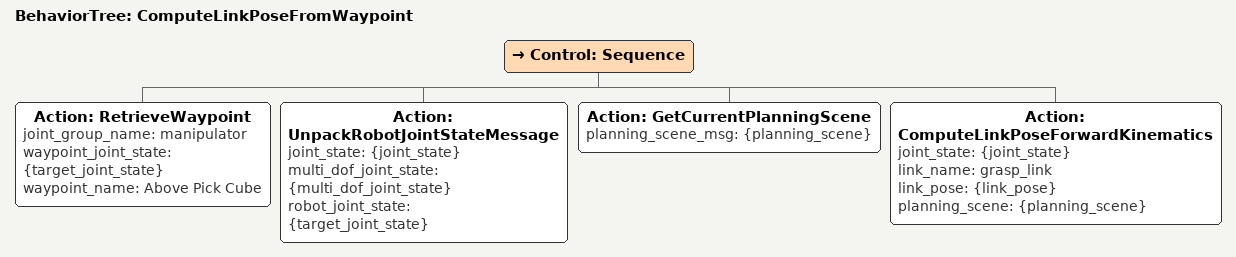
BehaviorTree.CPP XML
<?xml version="1.0" encoding="UTF-8" ?>
<root BTCPP_format="4" main_tree_to_execute="ComputeLinkPoseFromWaypoint">
  <BehaviorTree ID="ComputeLinkPoseFromWaypoint">
    <Control ID="Sequence">
      <Action
        ID="RetrieveWaypoint"
        joint_group_name="manipulator"
        waypoint_joint_state="{target_joint_state}"
        waypoint_name="Above Pick Cube"
      />
      <Action
        ID="UnpackRobotJointStateMessage"
        joint_state="{joint_state}"
        multi_dof_joint_state="{multi_dof_joint_state}"
        robot_joint_state="{target_joint_state}"
      />
      <Action
        ID="GetCurrentPlanningScene"
        planning_scene_msg="{planning_scene}"
      />
      <Action
        ID="ComputeLinkPoseForwardKinematics"
        joint_state="{joint_state}"
        link_name="grasp_link"
        link_pose="{link_pose}"
        planning_scene="{planning_scene}"
      />
    </Control>
  </BehaviorTree>
</root>
